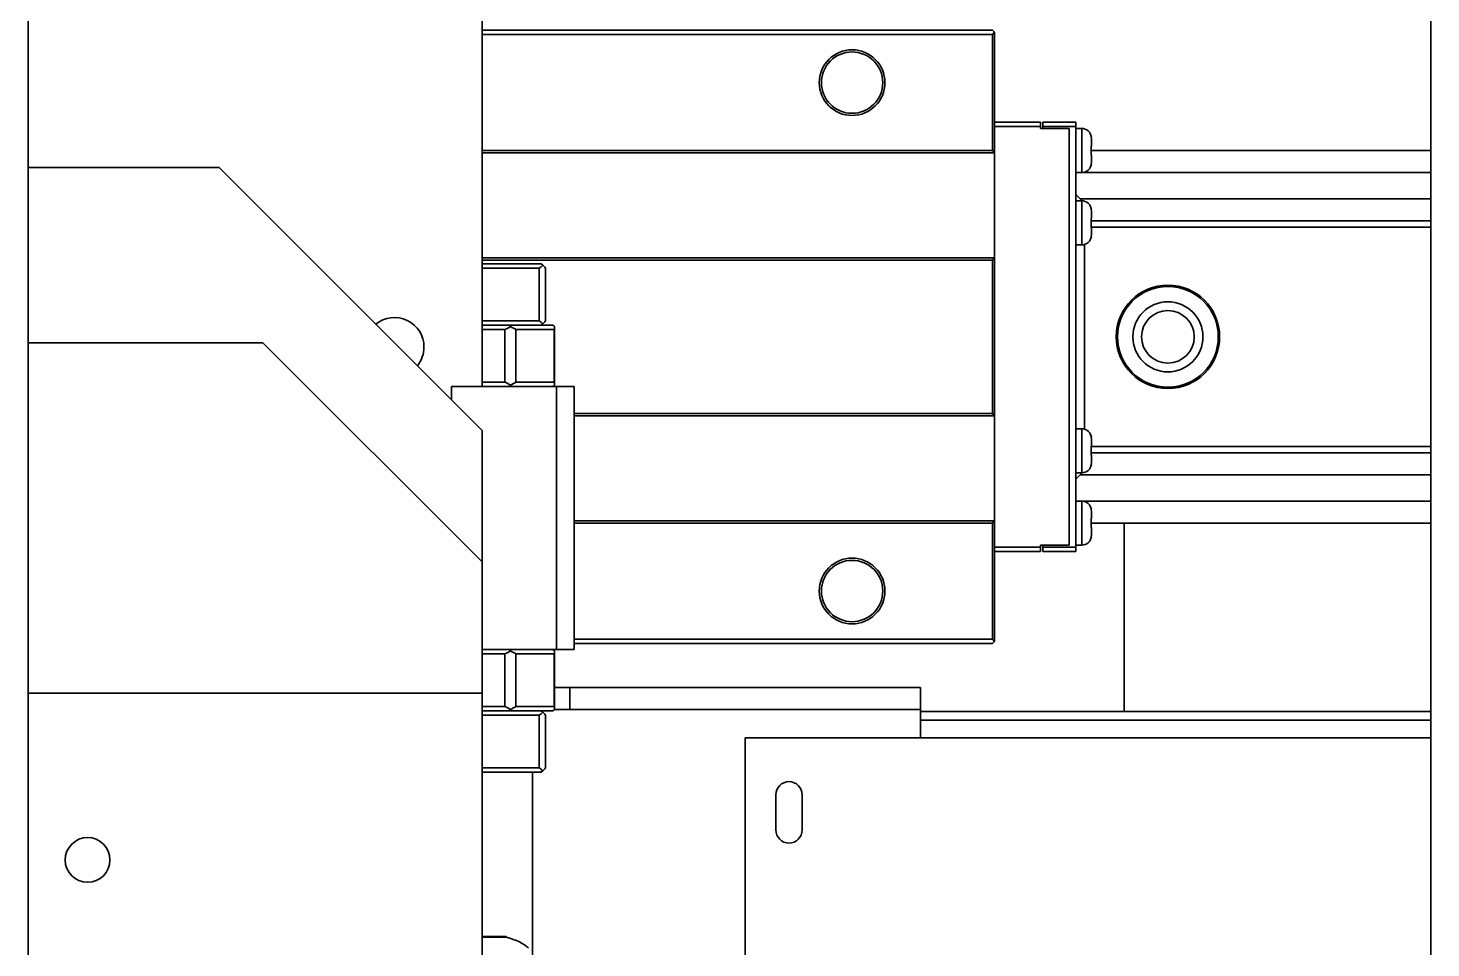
# Model space of a CAD drawing. Header units: millimetres. Extents: x -1052 to 3351, y 0 to 2015.
# Drawn here: x -354.461 to -349.728, y 1688.557 to 1691.662 of the extents above; entities that cross this region are included whole.
import ezdxf

# ---------------------------------------------------------------- set-up
doc = ezdxf.new("R2010")
doc.units = ezdxf.units.MM

msp = doc.modelspace()

# ---------------------------------------------------------------- linework, layer by layer
at = {"color": 7, "linetype": 'Continuous', "lineweight": 35}
for p, q in [((-354.4612, 1693.2956), (-354.4612, 1683.9489)), ((-354.4612, 1693.2956), (-354.4612, 1683.9489)), ((-349.7278, 1693.2956), (-349.7278, 1683.9489)), ((-349.7278, 1693.2956), (-349.7278, 1683.9489)), ((-352.9292, 1691.9905), (-352.9292, 1690.4522)), ((-352.9292, 1691.9905), (-352.9292, 1690.4522)), ((-351.2075, 1691.6554), (-352.9292, 1691.6554)), ((-351.2075, 1691.6554), (-352.9292, 1691.6554)), ((-351.2075, 1691.6406), (-352.9292, 1691.6406)), ((-351.2075, 1691.6406), (-352.9292, 1691.6406)), ((-351.2001, 1691.648), (-351.2075, 1691.6554)), ((-351.2001, 1691.648), (-351.2075, 1691.6554)), ((-351.2075, 1691.6406), (-351.2001, 1691.648)), ((-351.2075, 1691.6406), (-351.2001, 1691.648)), ((-351.2075, 1691.2486), (-351.2075, 1691.6406)), ((-351.2075, 1691.2486), (-351.2075, 1691.6406)), ((-351.2001, 1691.648), (-351.2001, 1691.2413)), ((-351.2001, 1691.648), (-351.2001, 1691.2413)), ((-351.0448, 1691.3448), (-351.2001, 1691.3448)), ((-351.0448, 1691.3448), (-351.2001, 1691.3448)), ((-351.0448, 1691.3448), (-351.0448, 1691.33)), ((-351.0448, 1691.3448), (-351.0448, 1691.33)), ((-351.0374, 1691.33), (-351.0374, 1691.3448)), ((-350.9265, 1691.3448), (-351.0374, 1691.3448)), ((-351.0374, 1691.33), (-351.0374, 1691.3448)), ((-350.9265, 1691.3448), (-351.0374, 1691.3448)), ((-350.9265, 1691.3448), (-350.9265, 1691.33)), ((-350.9265, 1691.3448), (-350.9265, 1691.33)), ((-351.0448, 1691.33), (-351.2001, 1691.33)), ((-351.0448, 1691.33), (-351.2001, 1691.33)), ((-351.0448, 1691.33), (-351.0448, 1691.3226)), ((-351.0448, 1691.33), (-351.0448, 1691.3226)), ((-351.0448, 1691.3226), (-350.9487, 1691.3226)), ((-351.0448, 1691.3226), (-350.9487, 1691.3226)), ((-351.0374, 1691.3226), (-351.0374, 1691.33)), ((-350.9265, 1691.33), (-351.0374, 1691.33)), ((-351.0374, 1691.3226), (-351.0374, 1691.33)), ((-350.9265, 1691.33), (-351.0374, 1691.33)), ((-351.0374, 1691.3226), (-350.9487, 1691.3226)), ((-351.0374, 1691.3226), (-350.9487, 1691.3226)), ((-350.9487, 1691.3226), (-350.9487, 1689.9174)), ((-350.9487, 1691.3226), (-350.9487, 1689.9174)), ((-350.9265, 1691.33), (-350.9265, 1689.91)), ((-350.9265, 1691.33), (-350.9265, 1689.91)), ((-350.9058, 1691.3231), (-350.9265, 1691.3231)), ((-350.9058, 1691.3231), (-350.9265, 1691.3231)), ((-350.9058, 1691.3231), (-350.9058, 1691.1742)), ((-350.9058, 1691.3231), (-350.9058, 1691.1742)), ((-350.8732, 1691.2877), (-350.8739, 1691.2945)), ((-350.8732, 1691.2877), (-350.8739, 1691.2945)), ((-350.8732, 1691.2639), (-350.8732, 1691.2877)), ((-350.8732, 1691.2639), (-350.8732, 1691.2877)), ((-351.2075, 1691.2486), (-352.9292, 1691.2486)), ((-351.2075, 1691.2486), (-352.9292, 1691.2486)), ((-351.2001, 1691.2413), (-352.9292, 1691.2413)), ((-351.2001, 1691.2413), (-352.9292, 1691.2413)), ((-351.2001, 1691.2413), (-351.2075, 1691.2486)), ((-351.2001, 1691.2413), (-351.2075, 1691.2486)), ((-351.2001, 1690.8863), (-351.2001, 1691.2413)), ((-351.2001, 1690.8863), (-351.2001, 1691.2413)), ((-350.8739, 1691.2639), (-350.8732, 1691.2639)), ((-350.8739, 1691.2334), (-350.8739, 1691.2639)), ((-350.8739, 1691.2639), (-350.8732, 1691.2639)), ((-350.8739, 1691.2334), (-350.8739, 1691.2639)), ((-349.7278, 1691.2486), (-350.8739, 1691.2486)), ((-349.7278, 1691.2486), (-350.8739, 1691.2486)), ((-353.8167, 1691.1918), (-354.4612, 1691.1918)), ((-353.8167, 1691.1918), (-354.4612, 1691.1918)), ((-353.8167, 1691.1918), (-352.9292, 1690.3043)), ((-353.8167, 1691.1918), (-352.9292, 1690.3043)), ((-350.8732, 1691.2334), (-350.8739, 1691.2334)), ((-350.8732, 1691.2334), (-350.8739, 1691.2334)), ((-350.8739, 1691.2028), (-350.8732, 1691.2096)), ((-350.8739, 1691.2028), (-350.8732, 1691.2096)), ((-350.8732, 1691.2096), (-350.8732, 1691.2334)), ((-350.8732, 1691.2096), (-350.8732, 1691.2334)), ((-350.9265, 1691.1742), (-350.9058, 1691.1742)), ((-350.9265, 1691.1742), (-350.9058, 1691.1742)), ((-349.7278, 1691.1747), (-350.9, 1691.1747)), ((-349.7278, 1691.1747), (-350.9, 1691.1747)), ((-350.9265, 1691.1007), (-350.9048, 1691.079)), ((-350.9265, 1691.1007), (-350.9048, 1691.079)), ((-350.9058, 1691.0791), (-350.9265, 1691.0791)), ((-350.9058, 1691.0791), (-350.9265, 1691.0791)), ((-350.9117, 1691.0859), (-349.7278, 1691.0859)), ((-350.9117, 1691.0859), (-349.7278, 1691.0859)), ((-350.9058, 1691.0791), (-350.9058, 1690.9301)), ((-350.9058, 1691.0791), (-350.9058, 1690.9301)), ((-350.8732, 1691.0436), (-350.8739, 1691.0504)), ((-350.8732, 1691.0436), (-350.8739, 1691.0504)), ((-350.8739, 1691.0199), (-350.8732, 1691.0199)), ((-350.8739, 1690.9893), (-350.8739, 1691.0199)), ((-350.8739, 1691.0199), (-350.8732, 1691.0199)), ((-350.8739, 1690.9893), (-350.8739, 1691.0199)), ((-350.8739, 1691.012), (-349.7278, 1691.012)), ((-350.8739, 1691.012), (-349.7278, 1691.012)), ((-350.8732, 1691.0199), (-350.8732, 1691.0436)), ((-350.8732, 1691.0199), (-350.8732, 1691.0436)), ((-350.8732, 1690.9893), (-350.8739, 1690.9893)), ((-350.8732, 1690.9893), (-350.8739, 1690.9893)), ((-350.8739, 1690.9587), (-350.8732, 1690.9655)), ((-350.8739, 1690.9587), (-350.8732, 1690.9655)), ((-350.8732, 1690.9655), (-350.8732, 1690.9893)), ((-350.8732, 1690.9655), (-350.8732, 1690.9893)), ((-349.7278, 1690.9898), (-350.8728, 1690.9898)), ((-349.7278, 1690.9898), (-350.8728, 1690.9898)), ((-350.9265, 1690.9301), (-350.9058, 1690.9301)), ((-350.9265, 1690.9301), (-350.9058, 1690.9301)), ((-350.8969, 1690.9313), (-350.8969, 1690.3087)), ((-350.8969, 1690.9313), (-350.8969, 1690.3087)), ((-351.2001, 1690.8863), (-352.9292, 1690.8863)), ((-351.2001, 1690.8863), (-352.9292, 1690.8863)), ((-351.2075, 1690.8789), (-352.9292, 1690.8789)), ((-351.2075, 1690.8789), (-352.9292, 1690.8789)), ((-352.9292, 1690.8664), (-352.7295, 1690.8664)), ((-352.9292, 1690.8664), (-352.7295, 1690.8664)), ((-352.7248, 1690.8616), (-352.7295, 1690.8664)), ((-352.7248, 1690.8616), (-352.7295, 1690.8664)), ((-351.2075, 1690.8789), (-351.2001, 1690.8863)), ((-351.2075, 1690.8789), (-351.2001, 1690.8863)), ((-351.2075, 1690.3611), (-351.2075, 1690.8789)), ((-351.2075, 1690.3611), (-351.2075, 1690.8789)), ((-351.2001, 1690.8863), (-351.2001, 1690.3537)), ((-351.2001, 1690.8863), (-351.2001, 1690.3537)), ((-352.7362, 1690.8516), (-352.9292, 1690.8516)), ((-352.7362, 1690.8516), (-352.9292, 1690.8516)), ((-352.7362, 1690.6741), (-352.7362, 1690.8516)), ((-352.7362, 1690.6741), (-352.7362, 1690.8516)), ((-352.7148, 1690.8516), (-352.7148, 1690.6741)), ((-352.7148, 1690.8516), (-352.7148, 1690.6741)), ((-352.9292, 1690.6741), (-352.7362, 1690.6741)), ((-352.9292, 1690.6741), (-352.7362, 1690.6741)), ((-352.9136, 1690.6593), (-352.9292, 1690.6593)), ((-352.9136, 1690.6593), (-352.9292, 1690.6593)), ((-352.8521, 1690.6445), (-352.9292, 1690.6445)), ((-352.8521, 1690.6445), (-352.9292, 1690.6445)), ((-352.9136, 1690.6593), (-352.8358, 1690.6593)), ((-352.9136, 1690.6593), (-352.8358, 1690.6593)), ((-352.8521, 1690.467), (-352.8521, 1690.6445)), ((-352.8521, 1690.467), (-352.8521, 1690.6445)), ((-352.8331, 1690.6545), (-352.8358, 1690.6593)), ((-352.8358, 1690.6593), (-352.7969, 1690.6593)), ((-352.8331, 1690.6545), (-352.8358, 1690.6593)), ((-352.8358, 1690.6593), (-352.7969, 1690.6593)), ((-352.8149, 1690.6445), (-352.8149, 1690.467)), ((-352.6859, 1690.6445), (-352.8149, 1690.6445)), ((-352.8149, 1690.6445), (-352.8149, 1690.467)), ((-352.6859, 1690.6445), (-352.8149, 1690.6445)), ((-352.7295, 1690.6593), (-352.7969, 1690.6593)), ((-352.7295, 1690.6593), (-352.7969, 1690.6593)), ((-352.7248, 1690.664), (-352.7295, 1690.6593)), ((-352.7248, 1690.664), (-352.7295, 1690.6593)), ((-352.7295, 1690.6593), (-352.6906, 1690.6593)), ((-352.7295, 1690.6593), (-352.6906, 1690.6593)), ((-352.6852, 1690.6545), (-352.6906, 1690.6593)), ((-352.6852, 1690.6545), (-352.6906, 1690.6593)), ((-352.6859, 1690.467), (-352.6859, 1690.6445)), ((-352.6859, 1690.467), (-352.6859, 1690.6445)), ((-352.6852, 1690.4569), (-352.6852, 1690.6545)), ((-352.6852, 1690.4569), (-352.6852, 1690.6545)), ((-353.6688, 1690.6001), (-354.4612, 1690.6001)), ((-353.6688, 1690.6001), (-354.4612, 1690.6001)), ((-352.9292, 1689.8605), (-353.6688, 1690.6001)), ((-352.9292, 1689.8605), (-353.6688, 1690.6001)), ((-353.0328, 1690.4522), (-353.0328, 1690.4078)), ((-352.6778, 1690.4522), (-353.0328, 1690.4522)), ((-353.0328, 1690.4522), (-353.0328, 1690.4078)), ((-352.6778, 1690.4522), (-353.0328, 1690.4522)), ((-352.9292, 1690.467), (-352.8521, 1690.467)), ((-352.9292, 1690.467), (-352.8521, 1690.467)), ((-352.8331, 1690.4569), (-352.8358, 1690.4522)), ((-352.8331, 1690.4569), (-352.8358, 1690.4522)), ((-352.8149, 1690.467), (-352.6859, 1690.467)), ((-352.8149, 1690.467), (-352.6859, 1690.467)), ((-352.6852, 1690.4569), (-352.6906, 1690.4522)), ((-352.6852, 1690.4569), (-352.6906, 1690.4522)), ((-352.6778, 1689.5647), (-352.6778, 1690.4522)), ((-352.6778, 1690.4522), (-352.6186, 1690.4522)), ((-352.6778, 1689.5647), (-352.6778, 1690.4522)), ((-352.6778, 1690.4522), (-352.6186, 1690.4522)), ((-352.6186, 1690.4522), (-352.6186, 1689.5647)), ((-352.6186, 1690.4522), (-352.6186, 1689.5647)), ((-351.2075, 1690.3611), (-352.6186, 1690.3611)), ((-351.2075, 1690.3611), (-352.6186, 1690.3611)), ((-351.2001, 1690.3537), (-352.6186, 1690.3537)), ((-351.2001, 1690.3537), (-352.6186, 1690.3537)), ((-351.2001, 1690.3537), (-351.2075, 1690.3611)), ((-351.2001, 1690.3537), (-351.2075, 1690.3611)), ((-351.2001, 1690.3537), (-351.2001, 1689.9987)), ((-351.2001, 1690.3537), (-351.2001, 1689.9987)), ((-352.9292, 1690.3043), (-352.9292, 1689.8605)), ((-352.9292, 1690.3043), (-352.9292, 1689.8605)), ((-350.9058, 1690.3099), (-350.9265, 1690.3099)), ((-350.9058, 1690.3099), (-350.9265, 1690.3099)), ((-350.9058, 1690.1609), (-350.9058, 1690.3099)), ((-350.9058, 1690.1609), (-350.9058, 1690.3099)), ((-350.8739, 1690.2813), (-350.8732, 1690.2745)), ((-350.8739, 1690.2813), (-350.8732, 1690.2745)), ((-350.8732, 1690.2507), (-350.8739, 1690.2507)), ((-350.8739, 1690.2507), (-350.8739, 1690.2201)), ((-350.8732, 1690.2507), (-350.8739, 1690.2507)), ((-350.8739, 1690.2507), (-350.8739, 1690.2201)), ((-350.8732, 1690.2745), (-350.8732, 1690.2507)), ((-350.8732, 1690.2745), (-350.8732, 1690.2507)), ((-350.8728, 1690.2502), (-349.7278, 1690.2502)), ((-350.8728, 1690.2502), (-349.7278, 1690.2502)), ((-349.7278, 1690.228), (-350.8739, 1690.228)), ((-349.7278, 1690.228), (-350.8739, 1690.228)), ((-350.8739, 1690.2201), (-350.8732, 1690.2201)), ((-350.8739, 1690.2201), (-350.8732, 1690.2201)), ((-350.8732, 1690.1964), (-350.8739, 1690.1896)), ((-350.8732, 1690.1964), (-350.8739, 1690.1896)), ((-350.8732, 1690.2201), (-350.8732, 1690.1964)), ((-350.8732, 1690.2201), (-350.8732, 1690.1964)), ((-350.9265, 1690.1609), (-350.9058, 1690.1609)), ((-350.9265, 1690.1393), (-350.9048, 1690.1609)), ((-350.9265, 1690.1609), (-350.9058, 1690.1609)), ((-350.9265, 1690.1393), (-350.9048, 1690.1609)), ((-349.7278, 1690.1541), (-350.9117, 1690.1541)), ((-349.7278, 1690.1541), (-350.9117, 1690.1541)), ((-350.9058, 1690.0658), (-350.9265, 1690.0658)), ((-350.9058, 1690.0658), (-350.9265, 1690.0658)), ((-350.9058, 1689.9169), (-350.9058, 1690.0658)), ((-350.9058, 1689.9169), (-350.9058, 1690.0658)), ((-350.9, 1690.0653), (-349.7278, 1690.0653)), ((-350.9, 1690.0653), (-349.7278, 1690.0653)), ((-350.8739, 1690.0372), (-350.8732, 1690.0304)), ((-350.8739, 1690.0372), (-350.8732, 1690.0304)), ((-350.8732, 1690.0304), (-350.8732, 1690.0066)), ((-350.8732, 1690.0304), (-350.8732, 1690.0066)), ((-351.2001, 1689.9987), (-352.6186, 1689.9987)), ((-351.2001, 1689.9987), (-352.6186, 1689.9987)), ((-351.2075, 1689.9913), (-352.6186, 1689.9913)), ((-351.2075, 1689.9913), (-352.6186, 1689.9913)), ((-351.2075, 1689.9913), (-351.2001, 1689.9987)), ((-351.2075, 1689.9913), (-351.2001, 1689.9987)), ((-351.2075, 1689.5994), (-351.2075, 1689.9913)), ((-351.2075, 1689.5994), (-351.2075, 1689.9913)), ((-351.2001, 1689.9987), (-351.2001, 1689.592)), ((-351.2001, 1689.9987), (-351.2001, 1689.592)), ((-350.8732, 1690.0066), (-350.8739, 1690.0066)), ((-350.8739, 1690.0066), (-350.8739, 1689.9761)), ((-350.8732, 1690.0066), (-350.8739, 1690.0066)), ((-350.8739, 1690.0066), (-350.8739, 1689.9761)), ((-349.7278, 1689.9913), (-350.8739, 1689.9913)), ((-349.7278, 1689.9913), (-350.8739, 1689.9913)), ((-350.8739, 1689.9761), (-350.8732, 1689.9761)), ((-350.8739, 1689.9761), (-350.8732, 1689.9761)), ((-350.8732, 1689.9761), (-350.8732, 1689.9523)), ((-350.8732, 1689.9761), (-350.8732, 1689.9523)), ((-350.7633, 1689.3553), (-350.7633, 1689.9913)), ((-350.7633, 1689.3553), (-350.7633, 1689.9913)), ((-351.0448, 1689.9174), (-351.0448, 1689.91)), ((-351.0448, 1689.9174), (-350.9487, 1689.9174)), ((-351.0448, 1689.9174), (-351.0448, 1689.91)), ((-351.0448, 1689.9174), (-350.9487, 1689.9174)), ((-351.0374, 1689.91), (-351.0374, 1689.9174)), ((-351.0374, 1689.9174), (-350.9487, 1689.9174)), ((-351.0374, 1689.91), (-351.0374, 1689.9174)), ((-351.0374, 1689.9174), (-350.9487, 1689.9174)), ((-350.9265, 1689.9169), (-350.9058, 1689.9169)), ((-350.9265, 1689.9169), (-350.9058, 1689.9169)), ((-350.8732, 1689.9523), (-350.8739, 1689.9455)), ((-350.8732, 1689.9523), (-350.8739, 1689.9455)), ((-351.0448, 1689.91), (-351.2001, 1689.91)), ((-351.0448, 1689.91), (-351.2001, 1689.91)), ((-351.0448, 1689.8952), (-351.2001, 1689.8952)), ((-351.0448, 1689.8952), (-351.2001, 1689.8952)), ((-351.0448, 1689.91), (-351.0448, 1689.8952)), ((-351.0448, 1689.91), (-351.0448, 1689.8952)), ((-350.9265, 1689.91), (-351.0374, 1689.91)), ((-351.0374, 1689.8952), (-351.0374, 1689.91)), ((-350.9265, 1689.91), (-351.0374, 1689.91)), ((-351.0374, 1689.8952), (-351.0374, 1689.91)), ((-350.9265, 1689.8952), (-351.0374, 1689.8952)), ((-350.9265, 1689.8952), (-351.0374, 1689.8952)), ((-350.9265, 1689.91), (-350.9265, 1689.8952)), ((-350.9265, 1689.91), (-350.9265, 1689.8952)), ((-352.9292, 1689.8605), (-352.9292, 1689.4168)), ((-352.9292, 1689.8605), (-352.9292, 1689.4168)), ((-351.2075, 1689.5994), (-352.6186, 1689.5994)), ((-351.2075, 1689.5994), (-352.6186, 1689.5994)), ((-351.2075, 1689.5846), (-352.6186, 1689.5846)), ((-351.2075, 1689.5846), (-352.6186, 1689.5846)), ((-351.2001, 1689.592), (-351.2075, 1689.5994)), ((-351.2001, 1689.592), (-351.2075, 1689.5994)), ((-351.2075, 1689.5846), (-351.2001, 1689.592)), ((-351.2075, 1689.5846), (-351.2001, 1689.592)), ((-352.6778, 1689.5647), (-352.9292, 1689.5647)), ((-352.6778, 1689.5647), (-352.9292, 1689.5647)), ((-352.8521, 1689.5499), (-352.9292, 1689.5499)), ((-352.8521, 1689.5499), (-352.9292, 1689.5499)), ((-352.8521, 1689.3724), (-352.8521, 1689.5499)), ((-352.8521, 1689.3724), (-352.8521, 1689.5499)), ((-352.8331, 1689.5599), (-352.8358, 1689.5647)), ((-352.8331, 1689.5599), (-352.8358, 1689.5647)), ((-352.8149, 1689.5499), (-352.8149, 1689.3724)), ((-352.6859, 1689.5499), (-352.8149, 1689.5499)), ((-352.8149, 1689.5499), (-352.8149, 1689.3724)), ((-352.6859, 1689.5499), (-352.8149, 1689.5499)), ((-352.6852, 1689.5599), (-352.6906, 1689.5647)), ((-352.6852, 1689.5599), (-352.6906, 1689.5647)), ((-352.6859, 1689.3724), (-352.6859, 1689.5499)), ((-352.6859, 1689.3724), (-352.6859, 1689.5499)), ((-352.6852, 1689.3623), (-352.6852, 1689.5599)), ((-352.6852, 1689.3623), (-352.6852, 1689.5599)), ((-352.6186, 1689.5647), (-352.6778, 1689.5647)), ((-352.6186, 1689.5647), (-352.6778, 1689.5647)), ((-352.9292, 1689.4168), (-354.4612, 1689.4168)), ((-352.9292, 1689.4168), (-354.4612, 1689.4168)), ((-352.9292, 1689.4168), (-352.9292, 1688.3369)), ((-352.9292, 1689.4168), (-352.9292, 1688.3369)), ((-352.6334, 1689.4367), (-352.6852, 1689.4367)), ((-352.6334, 1689.4367), (-352.6852, 1689.4367)), ((-352.6334, 1689.3627), (-352.6334, 1689.4367)), ((-351.4501, 1689.4367), (-352.6334, 1689.4367)), ((-352.6334, 1689.3627), (-352.6334, 1689.4367)), ((-351.4501, 1689.4367), (-352.6334, 1689.4367)), ((-351.4501, 1689.4367), (-351.4501, 1689.3627)), ((-351.4501, 1689.4367), (-351.4501, 1689.3627)), ((-352.9292, 1689.3724), (-352.8521, 1689.3724)), ((-352.9292, 1689.3724), (-352.8521, 1689.3724)), ((-352.9292, 1689.3576), (-352.9136, 1689.3576)), ((-352.9292, 1689.3576), (-352.9136, 1689.3576)), ((-352.8358, 1689.3576), (-352.9136, 1689.3576)), ((-352.8358, 1689.3576), (-352.9136, 1689.3576)), ((-352.8331, 1689.3623), (-352.8358, 1689.3576)), ((-352.8331, 1689.3623), (-352.8358, 1689.3576)), ((-352.7969, 1689.3576), (-352.8358, 1689.3576)), ((-352.7969, 1689.3576), (-352.8358, 1689.3576)), ((-352.8149, 1689.3724), (-352.6859, 1689.3724)), ((-352.8149, 1689.3724), (-352.6859, 1689.3724)), ((-352.7969, 1689.3576), (-352.7295, 1689.3576)), ((-352.7969, 1689.3576), (-352.7295, 1689.3576)), ((-352.6906, 1689.3576), (-352.7295, 1689.3576)), ((-352.7295, 1689.3576), (-352.7248, 1689.3528)), ((-352.6906, 1689.3576), (-352.7295, 1689.3576)), ((-352.7295, 1689.3576), (-352.7248, 1689.3528)), ((-352.6852, 1689.3623), (-352.6906, 1689.3576)), ((-352.6852, 1689.3623), (-352.6906, 1689.3576)), ((-352.6334, 1689.3627), (-352.6852, 1689.3627)), ((-352.6334, 1689.3627), (-352.6852, 1689.3627)), ((-351.4501, 1689.3627), (-352.6334, 1689.3627)), ((-351.4501, 1689.3627), (-352.6334, 1689.3627)), ((-351.4501, 1689.3627), (-351.4501, 1689.2665)), ((-351.4501, 1689.3627), (-351.4501, 1689.2665)), ((-349.7278, 1689.3553), (-351.4501, 1689.3553)), ((-349.7278, 1689.3553), (-351.4501, 1689.3553)), ((-352.7362, 1689.3428), (-352.9292, 1689.3428)), ((-352.7362, 1689.3428), (-352.9292, 1689.3428)), ((-352.7362, 1689.1653), (-352.7362, 1689.3428)), ((-352.7362, 1689.1653), (-352.7362, 1689.3428)), ((-352.7148, 1689.3428), (-352.7148, 1689.1653)), ((-352.7148, 1689.3428), (-352.7148, 1689.1653)), ((-349.7278, 1689.3257), (-351.4501, 1689.3257)), ((-349.7278, 1689.3257), (-351.4501, 1689.3257)), ((-352.0417, 1689.2665), (-352.0417, 1687.8465)), ((-352.0417, 1689.2665), (-349.7278, 1689.2665)), ((-352.0417, 1689.2665), (-352.0417, 1687.8465)), ((-352.0417, 1689.2665), (-349.7278, 1689.2665)), ((-352.9292, 1689.1653), (-352.7362, 1689.1653)), ((-352.9292, 1689.1653), (-352.7362, 1689.1653)), ((-352.7248, 1689.1552), (-352.7295, 1689.1505)), ((-352.7248, 1689.1552), (-352.7295, 1689.1505)), ((-352.7295, 1689.1505), (-352.9292, 1689.1505)), ((-352.7295, 1689.1505), (-352.9292, 1689.1505)), ((-352.7591, 1685.613), (-352.7591, 1689.1505)), ((-352.7591, 1685.613), (-352.7591, 1689.1505)), ((-351.9382, 1689.0743), (-351.9382, 1688.9559)), ((-351.9382, 1689.0743), (-351.9382, 1688.9559)), ((-351.8494, 1688.9559), (-351.8494, 1689.0743)), ((-351.8494, 1688.9559), (-351.8494, 1689.0743)), ((-352.9292, 1688.5958), (-352.8479, 1688.5958)), ((-352.9292, 1688.5958), (-352.8479, 1688.5958)), ((-352.8479, 1688.5938), (-352.9292, 1688.5938)), ((-352.8479, 1688.5938), (-352.9292, 1688.5938)), ((-352.8479, 1688.5958), (-352.8479, 1688.5938)), ((-352.8479, 1688.5958), (-352.8479, 1688.5938))]:
    msp.add_line(p, q, dxfattribs=at)
for points in [[(-352.7148, 1690.8516), (-352.718, 1690.8548), (-352.7213, 1690.8581), (-352.7248, 1690.8616)], [(-352.7148, 1690.8516), (-352.718, 1690.8548), (-352.7213, 1690.8581), (-352.7248, 1690.8616)], [(-352.7248, 1690.664), (-352.7213, 1690.6675), (-352.718, 1690.6709), (-352.7148, 1690.6741)], [(-352.7248, 1690.664), (-352.7213, 1690.6675), (-352.718, 1690.6709), (-352.7148, 1690.6741)], [(-352.7148, 1689.3428), (-352.718, 1689.346), (-352.7213, 1689.3493), (-352.7248, 1689.3528)], [(-352.7148, 1689.3428), (-352.718, 1689.346), (-352.7213, 1689.3493), (-352.7248, 1689.3528)], [(-352.7248, 1689.1552), (-352.7213, 1689.1587), (-352.718, 1689.1621), (-352.7148, 1689.1653)], [(-352.7248, 1689.1552), (-352.7213, 1689.1587), (-352.718, 1689.1621), (-352.7148, 1689.1653)]]:
    msp.add_lwpolyline(points, dxfattribs=at)
for centre, radius in [((-351.6809, 1691.4779), 0.1109), ((-351.6809, 1691.4779), 0.1109), ((-351.6809, 1691.4779), 0.1035), ((-351.6809, 1691.4779), 0.1035), ((-350.6153, 1690.62), 0.1745), ((-350.6153, 1690.62), 0.1745), ((-350.6153, 1690.62), 0.1701), ((-350.6153, 1690.62), 0.1701), ((-350.6153, 1690.62), 0.1183), ((-350.6153, 1690.62), 0.1183), ((-350.6153, 1690.62), 0.0888), ((-350.6153, 1690.62), 0.0888), ((-351.6809, 1689.7621), 0.1109), ((-351.6809, 1689.7621), 0.1109), ((-351.6809, 1689.7621), 0.1035), ((-351.6809, 1689.7621), 0.1035), ((-354.2605, 1688.8547), 0.0754), ((-354.2605, 1688.8547), 0.0754)]:
    msp.add_circle(centre, radius, dxfattribs=at)
for centre, radius, start, end in [((-350.9058, 1691.2906), 0.0325, 7.0331, 90), ((-350.9058, 1691.2906), 0.0325, 7.0331, 90), ((-350.9058, 1691.2067), 0.0325, 270, 352.9754), ((-350.9058, 1691.2067), 0.0325, 270, 352.9754), ((-350.9058, 1691.0465), 0.0325, 7.0331, 90), ((-350.9058, 1691.0465), 0.0325, 7.0331, 90), ((-350.9058, 1690.9627), 0.0325, 270, 352.9754), ((-350.9058, 1690.9627), 0.0325, 270, 352.9754), ((-353.2251, 1690.5853), 0.0998, 0, 128.9869), ((-353.2251, 1690.5853), 0.0998, 0, 128.9869), ((-352.981, 1690.9107), 0.2958, 295.8419, 300), ((-352.981, 1690.9107), 0.2958, 295.8419, 300), ((-353.2251, 1690.5853), 0.0998, 321.0131, 0), ((-353.2251, 1690.5853), 0.0998, 321.0131, 0), ((-352.981, 1690.2007), 0.2958, 60, 64.1581), ((-352.981, 1690.2007), 0.2958, 60, 64.1581), ((-350.9058, 1690.2773), 0.0325, 7.0331, 90), ((-350.9058, 1690.2773), 0.0325, 7.0331, 90), ((-350.9058, 1690.1935), 0.0325, 270, 352.9754), ((-350.9058, 1690.1935), 0.0325, 270, 352.9754), ((-350.9058, 1690.0333), 0.0325, 7.0331, 90), ((-350.9058, 1690.0333), 0.0325, 7.0331, 90), ((-350.9058, 1689.9494), 0.0325, 270, 352.9754), ((-350.9058, 1689.9494), 0.0325, 270, 352.9754), ((-352.981, 1689.8161), 0.2958, 295.8419, 300), ((-352.981, 1689.8161), 0.2958, 295.8419, 300), ((-352.981, 1689.1061), 0.2958, 60, 64.1581), ((-352.981, 1689.1061), 0.2958, 60, 64.1581), ((-351.8938, 1689.0743), 0.0444, 0, 180), ((-351.8938, 1689.0743), 0.0444, 0, 180), ((-351.8938, 1688.9559), 0.0444, 180, 0), ((-351.8938, 1688.9559), 0.0444, 180, 0)]:
    msp.add_arc(centre, radius, start, end, dxfattribs=at)
for centre, major_axis, ratio, start_param, end_param in [((-352.981, 1691.1178), (-0.2562, 0.2562), 0.57735, 3.069021, 3.141593), ((-352.981, 1691.1178), (-0.2562, 0.2562), 0.57735, 3.069021, 3.141593), ((-352.981, 1690.4078), (0.2562, 0.2562), 0.57735, 0, 0.072572), ((-352.981, 1690.4078), (0.2562, 0.2562), 0.57735, 0, 0.072572), ((-352.981, 1690.9107), (-0.2858, 0.2858), 0.267949, 2.356194, 2.428766), ((-352.981, 1690.9107), (-0.2858, 0.2858), 0.267949, 2.356194, 2.428766), ((-352.981, 1690.9107), (-0.2858, 0.2858), 0.267949, 3.33082, 3.403392), ((-352.981, 1690.9107), (-0.2858, 0.2858), 0.267949, 3.33082, 3.403392), ((-352.981, 1690.2007), (0.2858, 0.2858), 0.267949, 0.712826, 0.785398), ((-352.981, 1690.2007), (0.2858, 0.2858), 0.267949, 0.712826, 0.785398), ((-352.981, 1690.2007), (0.2858, 0.2858), 0.267949, 6.021386, 6.093958), ((-352.981, 1690.2007), (0.2858, 0.2858), 0.267949, 6.021386, 6.093958), ((-352.981, 1689.8161), (-0.2858, 0.2858), 0.267949, 2.356194, 2.428766), ((-352.981, 1689.8161), (-0.2858, 0.2858), 0.267949, 2.356194, 2.428766), ((-352.981, 1689.8161), (-0.2858, 0.2858), 0.267949, 3.33082, 3.403392), ((-352.981, 1689.8161), (-0.2858, 0.2858), 0.267949, 3.33082, 3.403392), ((-352.981, 1689.1061), (0.2858, 0.2858), 0.267949, 0.712826, 0.785398), ((-352.981, 1689.1061), (0.2858, 0.2858), 0.267949, 0.712826, 0.785398), ((-352.981, 1689.609), (-0.2562, 0.2562), 0.57735, 3.069021, 3.141593), ((-352.981, 1689.609), (-0.2562, 0.2562), 0.57735, 3.069021, 3.141593), ((-352.981, 1689.1061), (0.2858, 0.2858), 0.267949, 6.021386, 6.093958), ((-352.981, 1689.1061), (0.2858, 0.2858), 0.267949, 6.021386, 6.093958), ((-352.981, 1688.899), (0.2562, 0.2562), 0.57735, 0, 0.072572), ((-352.981, 1688.899), (0.2562, 0.2562), 0.57735, 0, 0.072572), ((-352.981, 1688.5292), (0.2219, 0), 0.36397, 0.357571, 0.927295), ((-352.981, 1688.5292), (0.2219, 0), 0.36397, 0.357571, 0.927295)]:
    msp.add_ellipse(centre, major_axis=major_axis, ratio=ratio, start_param=start_param, end_param=end_param, dxfattribs=at)

doc.saveas('drawing.dxf')
